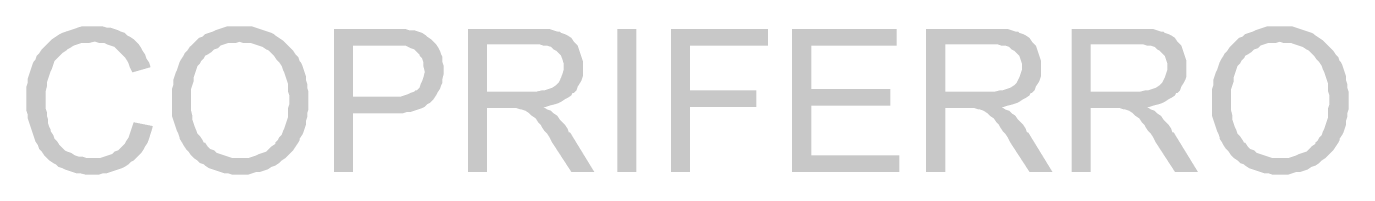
# Model space of a CAD drawing. Header units: millimetres. Extents: x -35.3 to 0.3, y 0.4 to 20.6.
# Drawn here: x -34.537 to -33.674, y 9.35 to 9.447 of the extents above; entities that cross this region are included whole.
import ezdxf

# ---------------------------------------------------------------- set-up
doc = ezdxf.new("R2010")
doc.units = ezdxf.units.MM
doc.layers.add('PDF _Riempimenti solidi', color=7, linetype='Continuous')

msp = doc.modelspace()

# ---------------------------------------------------------------- hatches: boundary and pattern name
at = {"layer": 'PDF _Riempimenti solidi', "transparency": 33554559}
for points in [[(-34.49267, 9.44684), (-34.501, 9.44684), (-34.5035, 9.44601), (-34.506, 9.44517), (-34.5085, 9.44434), (-34.511, 9.44351), (-34.5135, 9.44267), (-34.51517, 9.44184), (-34.51767, 9.44017), (-34.52017, 9.43851), (-34.52183, 9.43684), (-34.52517, 9.43351), (-34.52683, 9.43184), (-34.5285, 9.42934), (-34.53017, 9.42767), (-34.531, 9.42517), (-34.53183, 9.42434), (-34.53267, 9.42267), (-34.5335, 9.42017), (-34.53433, 9.41767), (-34.53517, 9.41517), (-34.536, 9.41267), (-34.536, 9.41017), (-34.53683, 9.40767), (-34.53683, 9.39184), (-34.536, 9.38934), (-34.536, 9.38684), (-34.53517, 9.38434), (-34.53433, 9.38184), (-34.5335, 9.37934), (-34.53267, 9.37684), (-34.531, 9.37184), (-34.52933, 9.36934), (-34.5285, 9.36684), (-34.52683, 9.36517), (-34.52517, 9.36267), (-34.52183, 9.35934), (-34.49433, 9.36101), (-34.49767, 9.36101), (-34.50017, 9.36184), (-34.50267, 9.36184), (-34.50517, 9.36267), (-34.50767, 9.36434), (-34.51017, 9.36517), (-34.51183, 9.36601), (-34.5135, 9.36767), (-34.51517, 9.36934), (-34.51683, 9.37184), (-34.5185, 9.37351), (-34.51933, 9.37601), (-34.521, 9.37851), (-34.521, 9.37934), (-34.52183, 9.38101), (-34.52267, 9.38351), (-34.52267, 9.38601), (-34.5235, 9.38851), (-34.5235, 9.39101), (-34.52433, 9.39351), (-34.52433, 9.40434), (-34.5235, 9.40767), (-34.5235, 9.41017), (-34.52183, 9.41517), (-34.521, 9.41767), (-34.52017, 9.41934), (-34.51933, 9.42184), (-34.5185, 9.42434), (-34.51517, 9.42767), (-34.5135, 9.42934), (-34.511, 9.43101), (-34.51017, 9.43184), (-34.5085, 9.43267), (-34.506, 9.43434), (-34.5035, 9.43517), (-34.501, 9.43601), (-34.496, 9.43601), (-34.49267, 9.43684), (-34.46517, 9.43684), (-34.46683, 9.43851), (-34.46933, 9.44017), (-34.471, 9.44101), (-34.47267, 9.44267), (-34.47517, 9.44351), (-34.47683, 9.44434), (-34.47933, 9.44517), (-34.48183, 9.44601), (-34.48433, 9.44601), (-34.48683, 9.44684), (-34.49017, 9.44684)], [(-34.39767, 9.44684), (-34.406, 9.44684), (-34.4085, 9.44601), (-34.411, 9.44517), (-34.4135, 9.44434), (-34.41517, 9.44351), (-34.41767, 9.44267), (-34.42017, 9.44184), (-34.42183, 9.44017), (-34.42433, 9.43934), (-34.426, 9.43767), (-34.39767, 9.43684), (-34.39517, 9.43601), (-34.39017, 9.43601), (-34.38767, 9.43517), (-34.38267, 9.43351), (-34.38017, 9.43184), (-34.3785, 9.43101), (-34.37683, 9.42934), (-34.37517, 9.42767), (-34.3735, 9.42517), (-34.37183, 9.42351), (-34.37017, 9.42101), (-34.36933, 9.41851), (-34.3685, 9.41684), (-34.36767, 9.41434), (-34.36683, 9.41184), (-34.366, 9.40934), (-34.366, 9.40434), (-34.36517, 9.40184), (-34.36517, 9.39601), (-34.366, 9.39351), (-34.366, 9.38767), (-34.36683, 9.38517), (-34.36767, 9.38267), (-34.3685, 9.38017), (-34.36933, 9.37851), (-34.37017, 9.37601), (-34.37183, 9.37434), (-34.37267, 9.37267), (-34.37433, 9.37101), (-34.37433, 9.37017), (-34.37683, 9.36851), (-34.38017, 9.36517), (-34.38267, 9.36434), (-34.38517, 9.36351), (-34.38683, 9.36267), (-34.38933, 9.36184), (-34.39183, 9.36101), (-34.39767, 9.36101), (-34.36767, 9.36101), (-34.366, 9.36267), (-34.36267, 9.36601), (-34.361, 9.36851), (-34.35933, 9.37101), (-34.3585, 9.37267), (-34.3585, 9.37351), (-34.35683, 9.37601), (-34.356, 9.37767), (-34.35517, 9.38017), (-34.35433, 9.38267), (-34.35433, 9.38517), (-34.3535, 9.38767), (-34.3535, 9.39017), (-34.35267, 9.39267), (-34.35267, 9.40434), (-34.3535, 9.40684), (-34.3535, 9.40934), (-34.35433, 9.41184), (-34.35433, 9.41434), (-34.35517, 9.41684), (-34.356, 9.41934), (-34.35683, 9.42184), (-34.35767, 9.42351), (-34.3585, 9.42434), (-34.35933, 9.42684), (-34.361, 9.42851), (-34.36267, 9.43101), (-34.366, 9.43434), (-34.36933, 9.43767), (-34.37183, 9.43934), (-34.37433, 9.44101), (-34.37517, 9.44184), (-34.37683, 9.44267), (-34.37933, 9.44351), (-34.38183, 9.44434), (-34.38433, 9.44517), (-34.38683, 9.44601), (-34.38933, 9.44684), (-34.39433, 9.44684)], [(-34.30017, 9.44517), (-34.336, 9.44517), (-34.336, 9.35184), (-34.3235, 9.35184), (-34.3235, 9.39017), (-34.291, 9.39017), (-34.2885, 9.39101), (-34.286, 9.39101), (-34.2835, 9.39184), (-34.2785, 9.39351), (-34.27683, 9.39434), (-34.27517, 9.39601), (-34.2735, 9.39684), (-34.27183, 9.39851), (-34.271, 9.39934), (-34.3235, 9.40101), (-34.3235, 9.43434), (-34.29933, 9.43434), (-34.26933, 9.43517), (-34.27267, 9.43851), (-34.27517, 9.44017), (-34.276, 9.44101), (-34.2785, 9.44267), (-34.281, 9.44351), (-34.2835, 9.44434), (-34.28683, 9.44434), (-34.28933, 9.44517), (-34.29767, 9.44517)], [(-34.20683, 9.44517), (-34.2485, 9.44517), (-34.2485, 9.35184), (-34.236, 9.35184), (-34.236, 9.39351), (-34.22183, 9.39351), (-34.19933, 9.39434), (-34.19767, 9.39434), (-34.19517, 9.39517), (-34.19183, 9.39601), (-34.18933, 9.39684), (-34.18767, 9.39767), (-34.18517, 9.39934), (-34.1835, 9.40017), (-34.181, 9.40184), (-34.18017, 9.40351), (-34.17933, 9.40351), (-34.236, 9.40434), (-34.236, 9.43517), (-34.206, 9.43517), (-34.17933, 9.43684), (-34.181, 9.43934), (-34.1835, 9.44101), (-34.18517, 9.44184), (-34.18767, 9.44267), (-34.1885, 9.44351), (-34.19017, 9.44351), (-34.19267, 9.44434), (-34.19517, 9.44517), (-34.2035, 9.44517)], [(-34.1385, 9.35184), (-34.1385, 9.44517), (-34.151, 9.44517), (-34.151, 9.35184)], [(-34.05267, 9.44517), (-34.116, 9.44517), (-34.116, 9.35184), (-34.1035, 9.35184), (-34.1035, 9.39434), (-34.06017, 9.39434), (-34.06017, 9.40517), (-34.1035, 9.40517), (-34.1035, 9.43434), (-34.05267, 9.43434)], [(-33.9685, 9.44517), (-34.03683, 9.44517), (-34.03683, 9.35184), (-33.96683, 9.35184), (-33.96683, 9.36267), (-34.02433, 9.36267), (-34.02433, 9.39517), (-33.97267, 9.39517), (-33.97267, 9.40601), (-34.02433, 9.40601), (-34.02433, 9.43434), (-33.9685, 9.43434)], [(-33.90767, 9.44517), (-33.94933, 9.44517), (-33.94933, 9.35184), (-33.93683, 9.35184), (-33.93683, 9.39351), (-33.92267, 9.39351), (-33.90017, 9.39434), (-33.8985, 9.39434), (-33.896, 9.39517), (-33.89267, 9.39601), (-33.89017, 9.39684), (-33.8885, 9.39767), (-33.886, 9.39934), (-33.88433, 9.40017), (-33.88183, 9.40184), (-33.881, 9.40351), (-33.88017, 9.40351), (-33.93683, 9.40434), (-33.93683, 9.43517), (-33.90683, 9.43517), (-33.88017, 9.43684), (-33.88183, 9.43934), (-33.88433, 9.44101), (-33.886, 9.44184), (-33.8885, 9.44267), (-33.88933, 9.44351), (-33.891, 9.44351), (-33.8935, 9.44434), (-33.896, 9.44517), (-33.90433, 9.44517)], [(-33.81267, 9.44517), (-33.85433, 9.44517), (-33.85433, 9.35184), (-33.84183, 9.35184), (-33.84183, 9.39351), (-33.82767, 9.39351), (-33.80517, 9.39434), (-33.8035, 9.39434), (-33.801, 9.39517), (-33.79767, 9.39601), (-33.79517, 9.39684), (-33.7935, 9.39767), (-33.791, 9.39934), (-33.78933, 9.40017), (-33.78683, 9.40184), (-33.786, 9.40351), (-33.78517, 9.40351), (-33.84183, 9.40434), (-33.84183, 9.43517), (-33.81183, 9.43517), (-33.78517, 9.43684), (-33.78683, 9.43934), (-33.78933, 9.44101), (-33.791, 9.44184), (-33.7935, 9.44267), (-33.79433, 9.44351), (-33.796, 9.44351), (-33.7985, 9.44434), (-33.801, 9.44517), (-33.80933, 9.44517)], [(-33.7185, 9.44684), (-33.72683, 9.44684), (-33.72933, 9.44601), (-33.73183, 9.44517), (-33.73433, 9.44434), (-33.736, 9.44351), (-33.7385, 9.44267), (-33.741, 9.44184), (-33.74267, 9.44017), (-33.74517, 9.43934), (-33.74683, 9.43767), (-33.7185, 9.43684), (-33.716, 9.43601), (-33.711, 9.43601), (-33.706, 9.43434), (-33.7035, 9.43351), (-33.701, 9.43184), (-33.69933, 9.43101), (-33.696, 9.42767), (-33.69433, 9.42517), (-33.69267, 9.42351), (-33.691, 9.42101), (-33.69017, 9.41851), (-33.68933, 9.41684), (-33.6885, 9.41434), (-33.68767, 9.41184), (-33.68683, 9.40934), (-33.68683, 9.40434), (-33.686, 9.40184), (-33.686, 9.39601), (-33.68683, 9.39351), (-33.68683, 9.38767), (-33.68767, 9.38517), (-33.6885, 9.38267), (-33.68933, 9.38017), (-33.69017, 9.37851), (-33.691, 9.37601), (-33.69267, 9.37434), (-33.6935, 9.37267), (-33.69517, 9.37101), (-33.69517, 9.37017), (-33.69767, 9.36851), (-33.69933, 9.36684), (-33.701, 9.36517), (-33.7035, 9.36434), (-33.706, 9.36351), (-33.70767, 9.36267), (-33.71017, 9.36184), (-33.71267, 9.36101), (-33.7185, 9.36101), (-33.6885, 9.36101), (-33.68517, 9.36434), (-33.6835, 9.36601), (-33.68183, 9.36851), (-33.68017, 9.37101), (-33.67933, 9.37267), (-33.67933, 9.37351), (-33.67767, 9.37601), (-33.67683, 9.37767), (-33.676, 9.38017), (-33.67517, 9.38267), (-33.67517, 9.38517), (-33.67433, 9.38767), (-33.67433, 9.39017), (-33.6735, 9.39267), (-33.6735, 9.40434), (-33.67433, 9.40684), (-33.67433, 9.40934), (-33.67517, 9.41184), (-33.67517, 9.41434), (-33.676, 9.41684), (-33.67683, 9.41934), (-33.67767, 9.42184), (-33.6785, 9.42351), (-33.67933, 9.42434), (-33.68017, 9.42684), (-33.68183, 9.42851), (-33.6835, 9.43101), (-33.68517, 9.43267), (-33.6885, 9.43601), (-33.69017, 9.43767), (-33.69267, 9.43934), (-33.69517, 9.44101), (-33.696, 9.44184), (-33.69767, 9.44267), (-33.70017, 9.44351), (-33.70267, 9.44434), (-33.70517, 9.44517), (-33.70767, 9.44601), (-33.71017, 9.44684), (-33.71517, 9.44684)], [(-34.46517, 9.43684), (-34.49267, 9.43684), (-34.49183, 9.43684), (-34.48933, 9.43601), (-34.486, 9.43601), (-34.48433, 9.43517), (-34.48183, 9.43434), (-34.47933, 9.43351), (-34.47767, 9.43184), (-34.476, 9.43017), (-34.47433, 9.42851), (-34.47267, 9.42684), (-34.471, 9.42434), (-34.47017, 9.42267), (-34.46933, 9.42017), (-34.46767, 9.41684), (-34.456, 9.42017), (-34.456, 9.42101), (-34.45683, 9.42351), (-34.4585, 9.42601), (-34.45933, 9.42851), (-34.461, 9.43101), (-34.46183, 9.43267), (-34.4635, 9.43517)], [(-34.426, 9.43767), (-34.42933, 9.43434), (-34.43017, 9.43351), (-34.43183, 9.43101), (-34.4335, 9.42934), (-34.43433, 9.42767), (-34.436, 9.42517), (-34.43683, 9.42351), (-34.43767, 9.42101), (-34.4385, 9.41851), (-34.43933, 9.41684), (-34.441, 9.41184), (-34.441, 9.40851), (-34.44183, 9.40601), (-34.44183, 9.38851), (-34.441, 9.38601), (-34.44017, 9.38351), (-34.43933, 9.38101), (-34.4385, 9.37851), (-34.43767, 9.37684), (-34.43683, 9.37434), (-34.43683, 9.37351), (-34.43517, 9.37101), (-34.43433, 9.36934), (-34.43267, 9.36684), (-34.431, 9.36517), (-34.42933, 9.36267), (-34.42767, 9.36101), (-34.42517, 9.35934), (-34.4235, 9.35767), (-34.421, 9.35684), (-34.42017, 9.35601), (-34.41767, 9.35434), (-34.41517, 9.35351), (-34.41267, 9.35267), (-34.40767, 9.35101), (-34.40517, 9.35101), (-34.40267, 9.35017), (-34.39183, 9.35017), (-34.38683, 9.35184), (-34.38433, 9.35184), (-34.37933, 9.35351), (-34.37683, 9.35517), (-34.37433, 9.35601), (-34.37183, 9.35767), (-34.37017, 9.35934), (-34.36767, 9.36101), (-34.40267, 9.36101), (-34.40517, 9.36184), (-34.40767, 9.36267), (-34.41017, 9.36351), (-34.41267, 9.36434), (-34.41433, 9.36601), (-34.41683, 9.36684), (-34.4185, 9.36851), (-34.42017, 9.37101), (-34.421, 9.37101), (-34.42183, 9.37267), (-34.4235, 9.37517), (-34.42517, 9.37684), (-34.426, 9.37934), (-34.42683, 9.38101), (-34.42767, 9.38351), (-34.4285, 9.38601), (-34.4285, 9.38851), (-34.42933, 9.39184), (-34.42933, 9.40601), (-34.4285, 9.40851), (-34.42767, 9.41101), (-34.42767, 9.41351), (-34.426, 9.41851), (-34.42517, 9.42101), (-34.4235, 9.42267), (-34.42267, 9.42434), (-34.421, 9.42601), (-34.42017, 9.42767), (-34.4185, 9.42851), (-34.416, 9.43017), (-34.41433, 9.43184), (-34.41183, 9.43267), (-34.41017, 9.43434), (-34.40767, 9.43517), (-34.40517, 9.43601), (-34.40017, 9.43601), (-34.39767, 9.43684)], [(-34.17933, 9.43684), (-34.206, 9.43517), (-34.20183, 9.43517), (-34.19933, 9.43434), (-34.19683, 9.43434), (-34.19433, 9.43351), (-34.19267, 9.43184), (-34.191, 9.43101), (-34.18933, 9.42934), (-34.18767, 9.42767), (-34.18683, 9.42517), (-34.186, 9.42267), (-34.186, 9.41851), (-34.18683, 9.41601), (-34.18767, 9.41351), (-34.1885, 9.41184), (-34.18933, 9.41017), (-34.191, 9.40851), (-34.1935, 9.40684), (-34.196, 9.40601), (-34.1985, 9.40517), (-34.20017, 9.40517), (-34.2035, 9.40434), (-34.236, 9.40434), (-34.17933, 9.40351), (-34.17767, 9.40517), (-34.17683, 9.40767), (-34.17517, 9.41017), (-34.17433, 9.41184), (-34.1735, 9.41434), (-34.1735, 9.42434), (-34.17433, 9.42684), (-34.17517, 9.42934), (-34.17683, 9.43434), (-34.17767, 9.43517)], [(-33.88017, 9.43684), (-33.90683, 9.43517), (-33.90267, 9.43517), (-33.90017, 9.43434), (-33.89767, 9.43434), (-33.89517, 9.43351), (-33.8935, 9.43184), (-33.89183, 9.43101), (-33.89017, 9.42934), (-33.8885, 9.42767), (-33.88767, 9.42517), (-33.88683, 9.42267), (-33.88683, 9.41851), (-33.88767, 9.41601), (-33.8885, 9.41351), (-33.88933, 9.41184), (-33.89017, 9.41017), (-33.89183, 9.40851), (-33.89433, 9.40684), (-33.89683, 9.40601), (-33.89933, 9.40517), (-33.901, 9.40517), (-33.90433, 9.40434), (-33.93683, 9.40434), (-33.88017, 9.40351), (-33.8785, 9.40517), (-33.87767, 9.40767), (-33.876, 9.41017), (-33.87517, 9.41184), (-33.87433, 9.41434), (-33.87433, 9.42434), (-33.87517, 9.42684), (-33.876, 9.42934), (-33.87767, 9.43434), (-33.8785, 9.43517)], [(-33.78517, 9.43684), (-33.81183, 9.43517), (-33.80767, 9.43517), (-33.80517, 9.43434), (-33.80267, 9.43434), (-33.80017, 9.43351), (-33.7985, 9.43184), (-33.79683, 9.43101), (-33.7935, 9.42767), (-33.79267, 9.42517), (-33.79183, 9.42267), (-33.79183, 9.41851), (-33.79267, 9.41601), (-33.7935, 9.41351), (-33.79517, 9.41017), (-33.79683, 9.40851), (-33.79933, 9.40684), (-33.80183, 9.40601), (-33.80433, 9.40517), (-33.806, 9.40517), (-33.80933, 9.40434), (-33.84183, 9.40434), (-33.78517, 9.40351), (-33.7835, 9.40517), (-33.78267, 9.40767), (-33.781, 9.41017), (-33.78017, 9.41184), (-33.77933, 9.41434), (-33.77933, 9.42434), (-33.78017, 9.42684), (-33.781, 9.42934), (-33.78267, 9.43434), (-33.7835, 9.43517)], [(-33.74683, 9.43767), (-33.7485, 9.43601), (-33.75017, 9.43434), (-33.751, 9.43351), (-33.75267, 9.43101), (-33.75433, 9.42934), (-33.75517, 9.42767), (-33.75683, 9.42517), (-33.75767, 9.42351), (-33.7585, 9.42101), (-33.75933, 9.41851), (-33.76017, 9.41684), (-33.76183, 9.41184), (-33.76183, 9.40851), (-33.76267, 9.40601), (-33.76267, 9.38851), (-33.76183, 9.38601), (-33.761, 9.38351), (-33.76017, 9.38101), (-33.75933, 9.37851), (-33.7585, 9.37684), (-33.75767, 9.37434), (-33.75767, 9.37351), (-33.756, 9.37101), (-33.75517, 9.36934), (-33.7535, 9.36684), (-33.75183, 9.36517), (-33.75017, 9.36267), (-33.7485, 9.36101), (-33.746, 9.35934), (-33.74433, 9.35767), (-33.74183, 9.35684), (-33.741, 9.35601), (-33.7385, 9.35434), (-33.7335, 9.35267), (-33.731, 9.35184), (-33.7285, 9.35101), (-33.726, 9.35101), (-33.7235, 9.35017), (-33.71267, 9.35017), (-33.71017, 9.35101), (-33.70767, 9.35184), (-33.70517, 9.35184), (-33.70267, 9.35267), (-33.70017, 9.35351), (-33.69767, 9.35517), (-33.69517, 9.35601), (-33.69267, 9.35767), (-33.691, 9.35934), (-33.6885, 9.36101), (-33.7235, 9.36101), (-33.726, 9.36184), (-33.7285, 9.36267), (-33.731, 9.36351), (-33.7335, 9.36434), (-33.73517, 9.36601), (-33.73767, 9.36684), (-33.73933, 9.36851), (-33.741, 9.37101), (-33.74183, 9.37101), (-33.74267, 9.37267), (-33.74433, 9.37517), (-33.746, 9.37684), (-33.74683, 9.37934), (-33.74767, 9.38101), (-33.7485, 9.38351), (-33.74933, 9.38601), (-33.74933, 9.38851), (-33.75017, 9.39184), (-33.75017, 9.40601), (-33.74933, 9.40851), (-33.7485, 9.41101), (-33.7485, 9.41351), (-33.74683, 9.41851), (-33.746, 9.42101), (-33.74433, 9.42267), (-33.7435, 9.42434), (-33.74183, 9.42601), (-33.741, 9.42767), (-33.73933, 9.42851), (-33.73683, 9.43017), (-33.73517, 9.43184), (-33.73267, 9.43267), (-33.731, 9.43434), (-33.726, 9.43601), (-33.721, 9.43601), (-33.7185, 9.43684)], [(-34.26933, 9.43517), (-34.29933, 9.43434), (-34.28933, 9.43434), (-34.286, 9.43267), (-34.2835, 9.43184), (-34.28183, 9.43017), (-34.28017, 9.42851), (-34.28017, 9.42767), (-34.2785, 9.42601), (-34.27767, 9.42351), (-34.27767, 9.42101), (-34.27683, 9.41767), (-34.27683, 9.41684), (-34.27767, 9.41351), (-34.2785, 9.41101), (-34.27933, 9.40934), (-34.28017, 9.40684), (-34.28183, 9.40517), (-34.28267, 9.40517), (-34.2835, 9.40434), (-34.286, 9.40351), (-34.28767, 9.40267), (-34.29017, 9.40184), (-34.29267, 9.40101), (-34.3235, 9.40101), (-34.271, 9.39934), (-34.26933, 9.40184), (-34.2685, 9.40351), (-34.26683, 9.40601), (-34.266, 9.40851), (-34.26517, 9.41017), (-34.26517, 9.41267), (-34.26433, 9.41601), (-34.26433, 9.42101), (-34.26517, 9.42351), (-34.26517, 9.42684), (-34.266, 9.42851), (-34.26683, 9.43101), (-34.26767, 9.43267)], [(-34.19933, 9.39434), (-34.22183, 9.39351), (-34.21683, 9.39351), (-34.21433, 9.39267), (-34.2135, 9.39267), (-34.211, 9.39184), (-34.2085, 9.39017), (-34.20683, 9.38851), (-34.20433, 9.38684), (-34.20267, 9.38434), (-34.201, 9.38267), (-34.20017, 9.38101), (-34.1985, 9.37851), (-34.19683, 9.37684), (-34.19517, 9.37434), (-34.1935, 9.37101), (-34.181, 9.35184), (-34.166, 9.35184), (-34.18183, 9.37767), (-34.18267, 9.37767), (-34.1835, 9.38017), (-34.18517, 9.38267), (-34.1885, 9.38601), (-34.19017, 9.38851), (-34.19267, 9.39017), (-34.19433, 9.39184), (-34.19683, 9.39267)], [(-33.90017, 9.39434), (-33.92267, 9.39351), (-33.91767, 9.39351), (-33.91517, 9.39267), (-33.91433, 9.39267), (-33.91183, 9.39184), (-33.90933, 9.39017), (-33.90767, 9.38851), (-33.90517, 9.38684), (-33.9035, 9.38434), (-33.90183, 9.38267), (-33.901, 9.38101), (-33.89933, 9.37851), (-33.89767, 9.37684), (-33.896, 9.37434), (-33.89433, 9.37101), (-33.88183, 9.35184), (-33.86683, 9.35184), (-33.88267, 9.37767), (-33.8835, 9.37767), (-33.88433, 9.38017), (-33.886, 9.38267), (-33.88767, 9.38434), (-33.88933, 9.38601), (-33.891, 9.38851), (-33.8935, 9.39017), (-33.89517, 9.39184), (-33.89767, 9.39267)], [(-33.80517, 9.39434), (-33.82767, 9.39351), (-33.82267, 9.39351), (-33.82017, 9.39267), (-33.81933, 9.39267), (-33.81683, 9.39184), (-33.81433, 9.39017), (-33.81267, 9.38851), (-33.81017, 9.38684), (-33.8085, 9.38434), (-33.80683, 9.38267), (-33.806, 9.38101), (-33.80433, 9.37851), (-33.80267, 9.37684), (-33.801, 9.37434), (-33.79933, 9.37101), (-33.78683, 9.35184), (-33.77183, 9.35184), (-33.78767, 9.37767), (-33.7885, 9.37767), (-33.78933, 9.38017), (-33.791, 9.38267), (-33.79267, 9.38434), (-33.79433, 9.38601), (-33.796, 9.38851), (-33.7985, 9.39017), (-33.80017, 9.39184), (-33.80267, 9.39267)], [(-34.46683, 9.38434), (-34.46767, 9.38184), (-34.4685, 9.37934), (-34.46933, 9.37684), (-34.47017, 9.37434), (-34.47183, 9.37184), (-34.47267, 9.37017), (-34.47433, 9.36851), (-34.476, 9.36684), (-34.47683, 9.36601), (-34.47933, 9.36517), (-34.481, 9.36351), (-34.4835, 9.36267), (-34.486, 9.36184), (-34.4885, 9.36101), (-34.49433, 9.36101), (-34.52183, 9.35934), (-34.51933, 9.35767), (-34.51767, 9.35684), (-34.516, 9.35517), (-34.5135, 9.35434), (-34.51183, 9.35351), (-34.50933, 9.35267), (-34.50433, 9.35101), (-34.50183, 9.35101), (-34.4985, 9.35017), (-34.48933, 9.35017), (-34.48683, 9.35101), (-34.48433, 9.35101), (-34.48183, 9.35184), (-34.47683, 9.35351), (-34.47433, 9.35434), (-34.47267, 9.35517), (-34.47017, 9.35684), (-34.4685, 9.35851), (-34.46683, 9.35934), (-34.4635, 9.36267), (-34.46183, 9.36434), (-34.46017, 9.36684), (-34.45933, 9.36851), (-34.45767, 9.37101), (-34.45683, 9.37351), (-34.45517, 9.37851), (-34.45433, 9.38184)]]:
    msp.add_hatch(color=256, dxfattribs=at).paths.add_polyline_path(points)

doc.saveas('drawing.dxf')
